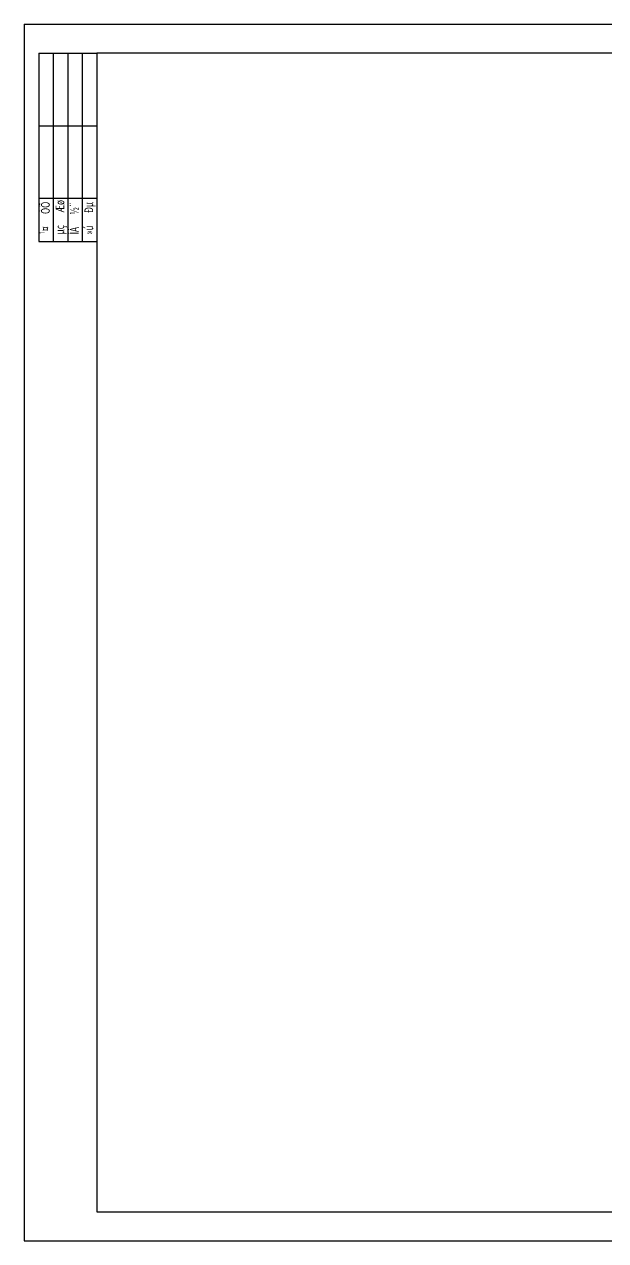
# Model space of a CAD drawing. Header units: millimetres. Extents: x 201 to 11482, y -7821 to 251.
# Drawn here: x 8150.6 to 8351.4, y -6996.3 to -6576.3 of the extents above; entities that cross this region are included whole.
import ezdxf

# ---------------------------------------------------------------- set-up
doc = ezdxf.new("R2010")
doc.units = ezdxf.units.MM

msp = doc.modelspace()

# ---------------------------------------------------------------- linework, layer by layer
for p, q in [((8150.598, -6576.252), (8744.607, -6576.252)), ((8150.598, -6576.252), (8150.598, -6996.258)), ((8160.599, -6586.252), (8160.599, -6651.253)), ((8165.599, -6586.252), (8165.599, -6651.253)), ((8170.599, -6586.252), (8170.599, -6651.253)), ((8155.598, -6611.253), (8175.599, -6611.253)), ((8155.598, -6636.253), (8175.599, -6636.253)), ((8150.598, -6996.258), (8744.607, -6996.258))]:
    msp.add_line(p, q)
at = {"color": 1}
for p, q in [((8155.598, -6586.252), (8155.598, -6651.253)), ((8155.598, -6586.252), (8175.599, -6586.252)), ((8175.599, -6586.252), (8175.599, -6986.258)), ((8175.599, -6586.252), (8175.599, -6986.258)), ((8734.606, -6586.252), (8175.599, -6586.252)), ((8155.598, -6651.253), (8175.599, -6651.253)), ((8155.598, -6651.253), (8175.599, -6651.253)), ((8175.599, -6986.258), (8731.606, -6986.258)), ((8175.599, -6986.258), (8734.606, -6986.258))]:
    msp.add_line(p, q, dxfattribs=at)

# ---------------------------------------------------------------- texts
at = {"width": 0.7}
for s, p in [('¹¤   ÒÕ', (8159.378, -6648.793)), ('µç   Æø', (8164.378, -6648.793)), ('ÍÁ   ½¨ ', (8169.378, -6648.793)), ('»ú   Ðµ', (8174.378, -6648.793))]:
    msp.add_text(s, height=3, rotation=90, dxfattribs=at).set_placement(p)

doc.saveas('drawing.dxf')
